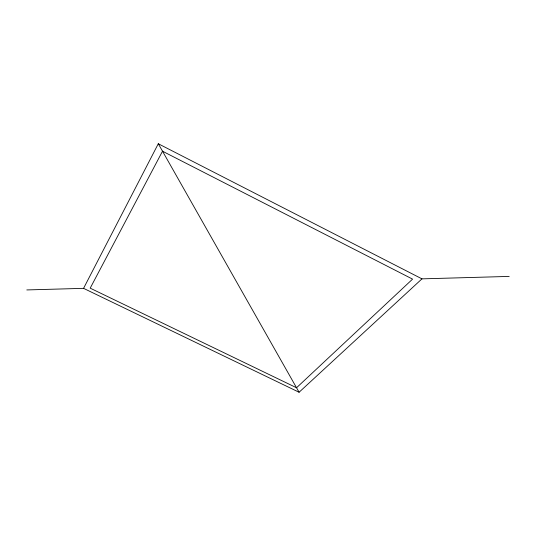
<?xml version="1.0" encoding="UTF-8"?>
<svg xmlns="http://www.w3.org/2000/svg" width="536" height="536" viewBox="0 0 536 536"><rect width="100%" height="100%" fill="white"/><g stroke="black" fill="none" stroke-linecap="round" stroke-linejoin="round"><path stroke-width="0.8" d="M26.8 289.936L83.562 288.348L158.288 143.749L421.966 278.861L509.2 276.415M83.562 288.348L299.088 392.252L421.966 278.861M158.288 143.749L299.088 392.252M162.515 151.212L90.195 288.16L296.542 387.756L412.579 279.122L162.515 151.212"/></g></svg>
